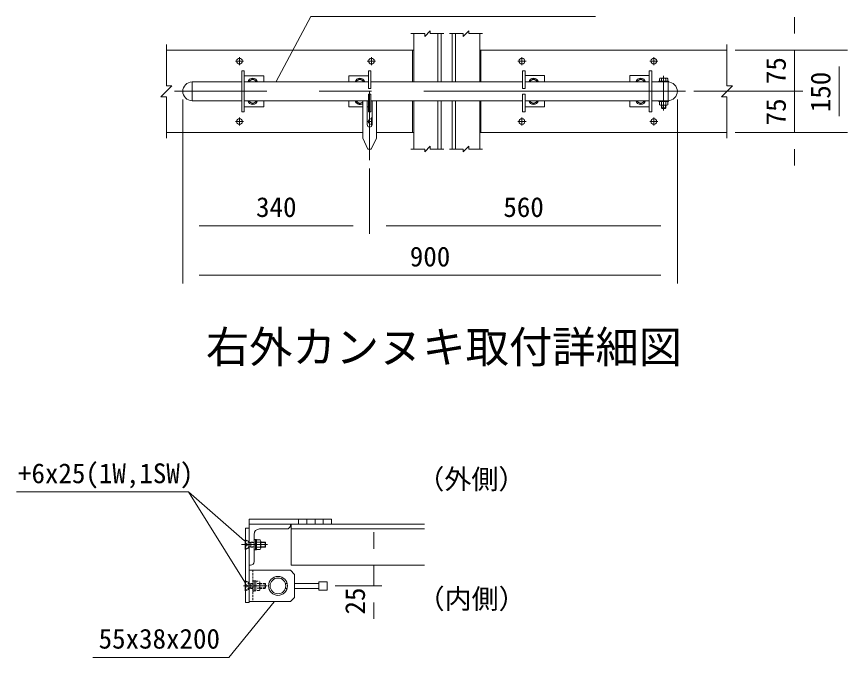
# Model space of a CAD drawing. Units: millimetres, scale not verified, with parts at other scales. Extents: x -6300 to 6300, y -4455 to 4455.
# Drawn here: x 1708 to 4732, y 382 to 2713 of the extents above; entities that cross this region are included whole.
import ezdxf
from ezdxf.enums import TextEntityAlignment as Align

# ---------------------------------------------------------------- set-up
doc = ezdxf.new("R2010")
doc.units = ezdxf.units.MM
doc.header["$LTSCALE"] = 30
for name, pattern in [('DASHED', [7.5, 6, -1.5]), ('USER1', [50.8, 31.75, -6.35, 6.35, -6.35]), ('USER3', [0.375, 0.25, -0.125])]:
    doc.linetypes.add(name, pattern=pattern)
for name, color, linetype, lineweight in [('0-0_D-TTL-TXT', 7, 'Continuous', 18), ('0-1_D-STR1', 1, 'Continuous', 18), ('0-2_D-BMK', 2, 'USER1', 13), ('0-6_D-STR-DIM', 7, 'Continuous', 9), ('0-8_D-STR-TXT', 7, 'Continuous', 9), ('0-9_D-STR3', 3, 'Continuous', 13)]:
    doc.layers.add(name, color=color, linetype=linetype, lineweight=lineweight)
doc.styles.add('ＭＳ ゴシック', font='')
doc.styles.get('ＭＳ ゴシック').set_extended_font_data('MS Gothic')

msp = doc.modelspace()

# ---------------------------------------------------------------- linework, layer by layer
at = {"layer": '0-1_D-STR1'}
for p, q in [((3153.74, 2475.25), (3153.74, 2651.25)), ((3253.74, 2475.25), (3253.74, 2651.25)), ((3293.74, 2475.25), (3293.74, 2651.25)), ((3393.74, 2475.25), (3393.74, 2651.25)), ((3153.74, 2591.25), (2253.74, 2591.25)), ((3149.74, 2591.25), (3149.74, 2475.25)), ((3393.74, 2591.25), (4293.74, 2591.25)), ((3397.74, 2591.25), (3397.74, 2475.25)), ((3149.74, 2407.25), (3149.74, 2291.25)), ((3153.74, 2231.25), (3153.74, 2407.25)), ((3253.74, 2231.25), (3253.74, 2407.25)), ((3293.74, 2231.25), (3293.74, 2407.25)), ((3393.74, 2231.25), (3393.74, 2407.25)), ((3397.74, 2407.25), (3397.74, 2291.25)), ((2968.24, 2291.25), (2253.74, 2291.25)), ((3153.74, 2291.25), (3018.24, 2291.25)), ((3393.74, 2291.25), (4293.74, 2291.25)), ((2554.74, 716.84), (2554.74, 866.84)), ((2554.74, 866.84), (2704.74, 866.84)), ((2592.24, 848.84), (2691.24, 848.84)), ((2704.74, 866.84), (2704.74, 862.34)), ((3192.43, 866.84), (2707.74, 866.84)), ((2707.74, 716.84), (2707.74, 866.84)), ((3192.43, 848.84), (2707.74, 848.84)), ((2572.74, 730.34), (2572.74, 829.34)), ((2554.74, 716.84), (2559.24, 716.84)), ((3192.43, 716.84), (2707.74, 716.84))]:
    msp.add_line(p, q, dxfattribs=at)
at = {"layer": '0-1_D-STR1', "linetype": 'DASHED'}
for p, q in [((3241.74, 2475.25), (3241.74, 2651.25)), ((3305.74, 2475.25), (3305.74, 2651.25)), ((3241.74, 2231.25), (3241.74, 2407.25)), ((3305.74, 2231.25), (3305.74, 2407.25))]:
    msp.add_line(p, q, dxfattribs=at)
at = {"layer": '0-1_D-STR1'}
for centre, radius, start, end in [((2592.24, 829.34), 19.5, 90, 180), ((2691.24, 862.34), 13.5, 270, 0), ((2559.24, 730.34), 13.5, 270, 0)]:
    msp.add_arc(centre, radius, start, end, dxfattribs=at)
at = {"layer": '0-2_D-BMK'}
for p, q in [((2504.86, 2551.25), (2534.62, 2551.25)), ((2519.74, 2566.13), (2519.74, 2536.37)), ((2984.86, 2551.25), (3014.62, 2551.25)), ((2999.74, 2566.13), (2999.74, 2536.37)), ((3562.62, 2551.25), (3532.86, 2551.25)), ((3547.74, 2566.13), (3547.74, 2536.37)), ((4042.62, 2551.25), (4012.86, 2551.25)), ((4027.74, 2566.13), (4027.74, 2536.37)), ((4063.24, 2497.74), (4063.24, 2371.94)), ((4143.24, 2441.25), (2283.24, 2441.25)), ((2993.24, 2441.25), (2993.24, 2190.2)), ((2504.86, 2331.25), (2534.62, 2331.25)), ((2519.74, 2346.13), (2519.74, 2316.37)), ((2984.86, 2331.25), (3002.24, 2331.25)), ((2999.74, 2316.37), (2999.74, 2346.13)), ((3562.62, 2331.25), (3532.86, 2331.25)), ((3547.74, 2316.37), (3547.74, 2346.13)), ((4042.62, 2331.25), (4012.86, 2331.25)), ((4027.74, 2346.13), (4027.74, 2316.37)), ((2621.29, 791.84), (2527.23, 791.84)), ((2619.74, 641.84), (2533.74, 641.84))]:
    msp.add_line(p, q, dxfattribs=at)
at = {"layer": '0-2_D-BMK', "linetype": 'USER3'}
for p, q in [((2539.74, 791.84), (2572.74, 791.84)), ((2539.74, 641.84), (2614.74, 641.84))]:
    msp.add_line(p, q, dxfattribs=at)
at = {"layer": '0-6_D-STR-DIM'}
for p, q in [((4539.71, 2651.25), (4539.71, 2711.25)), ((3193.74, 2641.25), (3213.74, 2661.25)), ((3213.74, 2651.25), (3213.74, 2661.25)), ((3333.74, 2641.25), (3353.74, 2661.25)), ((3353.74, 2651.25), (3353.74, 2661.25)), ((3143.74, 2651.25), (3193.74, 2651.25)), ((3193.74, 2641.25), (3193.74, 2651.25)), ((3213.74, 2651.25), (3263.74, 2651.25)), ((3283.74, 2651.25), (3333.74, 2651.25)), ((3333.74, 2641.25), (3333.74, 2651.25)), ((3353.74, 2651.25), (3403.74, 2651.25)), ((2253.74, 2461.25), (2253.74, 2612.22)), ((4293.74, 2461.25), (4293.74, 2612.22)), ((4323.74, 2591.25), (4569.71, 2591.25)), ((4323.74, 2591.25), (4732.02, 2591.25)), ((4539.71, 2591.25), (4539.71, 2441.25)), ((4539.71, 2501.25), (4539.71, 2561.25)), ((4702.02, 2531.25), (4702.02, 2351.25)), ((2233.74, 2421.25), (2273.74, 2461.25)), ((2253.74, 2461.25), (2273.74, 2461.25)), ((4273.74, 2421.25), (4313.74, 2461.25)), ((4293.74, 2461.25), (4313.74, 2461.25)), ((2233.74, 2421.25), (2253.74, 2421.25)), ((2253.74, 2270.28), (2253.74, 2421.25)), ((4173.24, 2441.25), (4569.71, 2441.25)), ((4173.24, 2441.25), (4569.71, 2441.25)), ((4273.74, 2421.25), (4293.74, 2421.25)), ((4293.74, 2270.28), (4293.74, 2421.25)), ((4539.71, 2441.25), (4539.71, 2291.25)), ((2313.24, 2411.25), (2313.24, 1922.32)), ((2313.24, 2411.25), (2313.24, 1742.32)), ((4113.24, 2411.25), (4113.24, 1922.32)), ((4113.24, 2411.25), (4113.24, 1742.32)), ((4539.71, 2381.25), (4539.71, 2321.25)), ((4323.74, 2291.25), (4569.71, 2291.25)), ((4323.74, 2291.25), (4732.02, 2291.25)), ((3193.74, 2221.25), (3213.74, 2241.25)), ((3213.74, 2231.25), (3213.74, 2241.25)), ((3333.74, 2221.25), (3353.74, 2241.25)), ((3353.74, 2231.25), (3353.74, 2241.25)), ((3143.74, 2231.25), (3193.74, 2231.25)), ((3193.74, 2221.25), (3193.74, 2231.25)), ((3213.74, 2231.25), (3263.74, 2231.25)), ((3283.74, 2231.25), (3333.74, 2231.25)), ((3333.74, 2221.25), (3333.74, 2231.25)), ((3353.74, 2231.25), (3403.74, 2231.25)), ((4539.71, 2231.25), (4539.71, 2171.25)), ((2993.24, 2160.2), (2993.24, 1922.32)), ((2993.24, 2160.2), (2993.24, 1922.32)), ((2933.24, 1952.32), (2373.24, 1952.32)), ((3053.24, 1952.32), (4053.24, 1952.32)), ((2373.24, 1772.32), (4053.24, 1772.32)), ((1708.47, 983.53), (2333.47, 983.53)), ((2333.47, 983.53), (2538.23, 805.15)), ((2333.47, 983.53), (2538.68, 655.54)), ((3008.03, 776.84), (3008.03, 836.84)), ((2868.24, 716.84), (3038.03, 716.84)), ((3008.03, 641.84), (3008.03, 716.84)), ((2868.24, 641.84), (3038.03, 641.84)), ((2481.03, 381.7), (2645.53, 583.29)), ((3008.03, 581.84), (3008.03, 521.84)), ((1986.02, 381.7), (2481.03, 381.7))]:
    msp.add_line(p, q, dxfattribs=at)
at = {"layer": '0-8_D-STR-TXT'}
msp.add_lwpolyline([(3815.85, 2713.06), (2779.58, 2713.06), (2653.39, 2477.01)], dxfattribs=at)
at = {"layer": '0-9_D-STR3'}
for p, q in [((2527.74, 2516.22), (2527.74, 2366.22)), ((2527.74, 2516.22), (2536.74, 2516.22)), ((2536.74, 2516.22), (2536.74, 2366.22)), ((2988.74, 2516.22), (2988.74, 2451.25)), ((2997.74, 2516.22), (2988.74, 2516.22)), ((2997.74, 2516.22), (2997.74, 2451.25)), ((3549.74, 2516.25), (3549.74, 2451.28)), ((3549.74, 2516.25), (3558.74, 2516.25)), ((3558.74, 2516.25), (3558.74, 2451.28)), ((4010.74, 2516.25), (4010.74, 2366.25)), ((4019.74, 2516.25), (4010.74, 2516.25)), ((4019.74, 2516.25), (4019.74, 2366.25)), ((2536.74, 2498.22), (2607.74, 2498.22)), ((2567.74, 2486.22), (2554.74, 2478.73)), ((2567.74, 2486.22), (2580.74, 2478.73)), ((2607.74, 2498.22), (2607.74, 2475.22)), ((2917.74, 2498.22), (2917.74, 2475.22)), ((2988.74, 2498.22), (2917.74, 2498.22)), ((2957.74, 2486.22), (2944.74, 2478.73)), ((2957.74, 2486.22), (2970.74, 2478.73)), ((3558.74, 2498.25), (3629.74, 2498.25)), ((3589.74, 2486.25), (3576.74, 2478.76)), ((3589.74, 2486.25), (3602.74, 2478.76)), ((3629.74, 2498.25), (3629.74, 2475.25)), ((3939.74, 2498.25), (3939.74, 2475.25)), ((4010.74, 2498.25), (3939.74, 2498.25)), ((3979.74, 2486.25), (3966.74, 2478.76)), ((3979.74, 2486.25), (3992.74, 2478.76)), ((4048.24, 2487.29), (4048.24, 2478.45)), ((4074.5, 2489.45), (4051.99, 2489.45)), ((4055.73, 2487.29), (4055.73, 2478.45)), ((4070.76, 2487.29), (4070.76, 2478.45)), ((4078.24, 2487.29), (4078.24, 2478.45)), ((2347.24, 2475.25), (2347.24, 2407.25)), ((2527.74, 2475.25), (2347.24, 2475.25)), ((2988.74, 2475.22), (2536.74, 2475.22)), ((2554.74, 2478.73), (2554.74, 2475.22)), ((2580.74, 2478.73), (2580.74, 2475.22)), ((2944.74, 2478.73), (2944.74, 2475.22)), ((2970.74, 2478.73), (2970.74, 2475.22)), ((2997.74, 2451.25), (2988.74, 2451.25)), ((3549.74, 2475.25), (2997.74, 2475.25)), ((3558.74, 2451.28), (3549.74, 2451.28)), ((4010.74, 2475.25), (3558.74, 2475.25)), ((3576.74, 2478.76), (3576.74, 2475.25)), ((3602.74, 2478.76), (3602.74, 2475.25)), ((3966.74, 2478.76), (3966.74, 2475.25)), ((3992.74, 2478.76), (3992.74, 2475.25)), ((4079.24, 2475.25), (4019.74, 2475.25)), ((4078.24, 2478.45), (4048.24, 2478.45)), ((4079.24, 2475.25), (4079.24, 2407.25)), ((2988.74, 2431.25), (2988.74, 2366.22)), ((2997.74, 2431.25), (2988.74, 2431.25)), ((2997.74, 2431.25), (2997.74, 2366.22)), ((3549.74, 2431.28), (3549.74, 2366.25)), ((3558.74, 2431.28), (3549.74, 2431.28)), ((3558.74, 2431.28), (3558.74, 2366.25)), ((2527.74, 2407.25), (2347.24, 2407.25)), ((2988.74, 2407.22), (2536.74, 2407.22)), ((2554.74, 2407.22), (2554.74, 2403.7)), ((2567.74, 2396.22), (2554.74, 2403.7)), ((2567.74, 2396.22), (2580.74, 2403.7)), ((2580.74, 2407.22), (2580.74, 2403.7)), ((2607.74, 2407.22), (2607.74, 2384.22)), ((2917.74, 2407.22), (2917.74, 2384.22)), ((2944.74, 2407.22), (2944.74, 2403.7)), ((2957.74, 2396.22), (2944.74, 2403.7)), ((2957.74, 2396.22), (2968.24, 2402.26)), ((2968.24, 2407.22), (2968.24, 2271.22)), ((2984.24, 2407.22), (2984.24, 2320.22)), ((3549.74, 2407.25), (2997.74, 2407.25)), ((3002.24, 2407.22), (3002.24, 2320.22)), ((3018.24, 2407.22), (3018.24, 2271.22)), ((4010.74, 2407.25), (3558.74, 2407.25)), ((3576.74, 2407.25), (3576.74, 2403.73)), ((3589.74, 2396.25), (3576.74, 2403.73)), ((3589.74, 2396.25), (3602.74, 2403.73)), ((3602.74, 2407.25), (3602.74, 2403.73)), ((3629.74, 2407.25), (3629.74, 2384.25)), ((3939.74, 2407.25), (3939.74, 2384.25)), ((3966.74, 2407.25), (3966.74, 2403.73)), ((3979.74, 2396.25), (3966.74, 2403.73)), ((3979.74, 2396.25), (3992.74, 2403.73)), ((3992.74, 2407.25), (3992.74, 2403.73)), ((4079.24, 2407.25), (4019.74, 2407.25)), ((4078.24, 2404.05), (4048.24, 2404.05)), ((4048.24, 2404.05), (4048.24, 2392.45)), ((4074.8, 2391.05), (4051.71, 2391.05)), ((4055.24, 2391.05), (4055.24, 2380.85)), ((4055.74, 2404.05), (4055.74, 2392.45)), ((4056.74, 2391.05), (4056.74, 2380.85)), ((4069.74, 2391.05), (4069.74, 2380.85)), ((4070.74, 2404.05), (4070.74, 2392.45)), ((4071.24, 2391.05), (4071.24, 2380.85)), ((4078.24, 2404.05), (4078.24, 2392.45)), ((2527.74, 2366.22), (2536.74, 2366.22)), ((2536.74, 2384.22), (2607.74, 2384.22)), ((2968.24, 2384.22), (2917.74, 2384.22)), ((2988.74, 2384.22), (2984.24, 2384.22)), ((2997.74, 2366.22), (2988.74, 2366.22)), ((3549.74, 2366.25), (3558.74, 2366.25)), ((3558.74, 2384.25), (3629.74, 2384.25)), ((4010.74, 2384.25), (3939.74, 2384.25)), ((4019.74, 2366.25), (4010.74, 2366.25)), ((4068.84, 2378.45), (4057.64, 2378.45)), ((4071.24, 2380.85), (4068.84, 2378.45)), ((2987.24, 2231.22), (2968.24, 2271.22)), ((2999.24, 2231.22), (3018.24, 2271.22)), ((2999.24, 2231.22), (2987.24, 2231.22)), ((2554.74, 851.84), (2554.74, 581.84)), ((2539.74, 809.84), (2539.74, 773.84)), ((2541.24, 809.84), (2554.74, 803.75)), ((2541.24, 809.84), (2541.24, 773.84)), ((2572.74, 810.59), (2577.54, 810.59)), ((2572.74, 810.59), (2572.74, 773.09)), ((2577.54, 773.09), (2577.54, 810.59)), ((2582.04, 809.09), (2595.24, 809.09)), ((2582.04, 809.09), (2582.04, 774.59)), ((2595.24, 800.47), (2582.04, 800.47)), ((2597.04, 804.84), (2597.04, 778.5)), ((2613.24, 800.84), (2597.04, 800.84)), ((2614.74, 799.34), (2597.04, 799.34)), ((2613.24, 800.84), (2613.24, 782.84)), ((2613.24, 800.84), (2614.74, 799.34)), ((2614.74, 799.34), (2614.74, 784.34)), ((2541.24, 773.84), (2554.66, 779.84)), ((2572.74, 773.09), (2577.54, 773.09)), ((2595.24, 783.22), (2582.04, 783.22)), ((2582.04, 774.59), (2595.24, 774.59)), ((2614.74, 784.34), (2597.04, 784.34)), ((2613.24, 782.84), (2597.04, 782.84)), ((2614.74, 784.34), (2613.24, 782.84)), ((2704.74, 698.84), (2554.74, 698.84)), ((2704.74, 698.84), (2719.74, 683.84)), ((2719.74, 683.84), (2719.74, 599.84)), ((2539.74, 659.84), (2539.74, 623.84)), ((2541.24, 659.84), (2554.74, 653.75)), ((2541.24, 659.84), (2541.24, 623.84)), ((2693.04, 650.84), (2686.78, 650.84)), ((2808.24, 650.84), (2719.74, 650.84)), ((2808.24, 626.84), (2808.24, 656.84)), ((2808.24, 656.84), (2838.24, 656.84)), ((2838.24, 626.84), (2838.24, 656.84)), ((2541.24, 623.84), (2554.66, 629.84)), ((2686.78, 632.84), (2693.04, 632.84)), ((2719.74, 632.84), (2808.24, 632.84)), ((2808.24, 626.84), (2838.24, 626.84)), ((2554.74, 581.84), (2541.24, 581.84)), ((2704.74, 584.84), (2554.74, 584.84)), ((2704.74, 584.84), (2719.74, 599.84))]:
    msp.add_line(p, q, dxfattribs=at)
at = {"layer": '0-9_D-STR3', "linetype": 'DASHED'}
for p, q in [((2734.75, 884.84), (2734.75, 866.84)), ((2764.75, 884.84), (2764.75, 866.84)), ((2794.75, 884.84), (2794.75, 866.84)), ((2824.75, 884.84), (2824.75, 866.84))]:
    msp.add_line(p, q, dxfattribs=at)
at = {"layer": '0-9_D-STR3', "linetype": 'USER3'}
for p, q in [((2539.74, 809.84), (2541.24, 809.84)), ((2539.74, 798.14), (2546.32, 795.37)), ((2539.74, 785.54), (2546.32, 788.31)), ((2541.24, 809.84), (2553.69, 799.34)), ((2547.77, 792.48), (2547.77, 791.21)), ((2561.19, 800.84), (2553.69, 799.34)), ((2553.69, 799.34), (2572.74, 799.34)), ((2553.69, 784.34), (2553.69, 799.34)), ((2561.19, 800.84), (2572.74, 800.84)), ((2561.19, 782.84), (2561.19, 800.84)), ((2539.74, 773.84), (2541.24, 773.84)), ((2541.24, 773.84), (2553.69, 784.34)), ((2553.69, 784.34), (2572.74, 784.34)), ((2561.19, 782.84), (2553.69, 784.34)), ((2561.19, 782.84), (2572.74, 782.84)), ((2568.24, 698.84), (2568.24, 584.84)), ((2539.74, 659.84), (2541.24, 659.84)), ((2539.74, 648.14), (2546.32, 645.37)), ((2539.74, 635.54), (2546.32, 638.31)), ((2541.24, 659.84), (2553.69, 649.34)), ((2547.77, 642.48), (2547.77, 641.21)), ((2561.19, 650.84), (2553.69, 649.34)), ((2553.69, 649.34), (2568.24, 649.34)), ((2553.69, 634.34), (2553.69, 649.34)), ((2561.19, 650.84), (2568.24, 650.84)), ((2561.19, 632.84), (2561.19, 650.84)), ((2591.39, 650.24), (2579.04, 650.24)), ((2594.04, 629.35), (2594.04, 654.33)), ((2594.04, 650.84), (2613.24, 650.84)), ((2594.04, 649.34), (2614.74, 649.34)), ((2613.24, 650.84), (2614.74, 649.34)), ((2613.24, 650.84), (2613.24, 632.84)), ((2614.74, 634.34), (2614.74, 649.34)), ((2539.74, 623.84), (2541.24, 623.84)), ((2541.24, 623.84), (2553.69, 634.34)), ((2553.69, 634.34), (2568.24, 634.34)), ((2561.19, 632.84), (2553.69, 634.34)), ((2561.19, 632.84), (2568.24, 632.84)), ((2591.39, 633.44), (2579.04, 633.44)), ((2594.04, 634.34), (2614.74, 634.34)), ((2594.04, 632.84), (2613.24, 632.84)), ((2613.24, 632.84), (2614.74, 634.34))]:
    msp.add_line(p, q, dxfattribs=at)
at = {"layer": '0-9_D-STR3'}
for points in [[(4081.24, 2478.45), (4045.24, 2478.45), (4045.24, 2475.25), (4081.24, 2475.25)], [(4081.24, 2407.25), (4045.24, 2407.25), (4045.24, 2404.05), (4081.24, 2404.05)], [(2554.74, 866.84), (2554.74, 884.84), (2854.74, 884.84), (2854.74, 866.84)], [(2582.04, 810.14), (2577.54, 810.14), (2577.54, 773.54), (2582.04, 773.54)]]:
    msp.add_lwpolyline(points, close=True, dxfattribs=at)
for points in [[(4071.24, 2380.85), (4055.24, 2380.85), (4057.64, 2378.45)], [(2554.74, 851.84), (2541.24, 851.84), (2541.24, 581.84)]]:
    msp.add_lwpolyline(points, dxfattribs=at)
at = {"layer": '0-9_D-STR3', "linetype": 'USER3'}
for points in [[(2568.24, 660.59), (2573.04, 660.59), (2573.04, 623.09), (2568.24, 623.09)], [(2573.04, 660.14), (2579.04, 660.14), (2579.04, 623.54), (2573.04, 623.54)]]:
    msp.add_lwpolyline(points, close=True, dxfattribs=at)
msp.add_lwpolyline([(2591.39, 625.27), (2579.04, 625.27), (2579.04, 658.42), (2591.39, 658.42)], dxfattribs=at)
at = {"layer": '0-9_D-STR3'}
for centre, radius in [((2519.74, 2551.25), 10.5), ((2999.74, 2551.25), 10.5), ((3547.74, 2551.25), 10.5), ((4027.74, 2551.25), 10.5), ((2519.74, 2331.25), 10.5), ((3547.74, 2331.25), 10.5), ((4027.74, 2331.25), 10.5), ((2659.74, 641.84), 34.5), ((2659.74, 641.84), 28.5)]:
    msp.add_circle(centre, radius, dxfattribs=at)
for centre, radius, start, end in [((2567.74, 2471.22), 18, 12.83959, 167.16041), ((2567.74, 2471.22), 13, 17.92021, 162.07979), ((2957.74, 2471.22), 18, 12.83959, 167.16041), ((2957.74, 2471.22), 13, 17.92021, 162.07979), ((3589.74, 2471.25), 18, 12.83959, 167.16041), ((3589.74, 2471.25), 13, 17.92021, 162.07979), ((3979.74, 2471.25), 18, 12.83959, 167.16041), ((3979.74, 2471.25), 13, 17.92021, 162.07979), ((4051.99, 2485.13), 4.32, 30, 150), ((4063.24, 2475.29), 14.16, 57.93138, 122.06862), ((4074.5, 2485.13), 4.32, 30, 150), ((2347.24, 2441.25), 34, 90, 270), ((4079.24, 2441.25), 34, 270, 90), ((2567.74, 2411.22), 18, 192.83959, 347.16041), ((2567.74, 2411.22), 13, 197.92021, 342.07979), ((2957.74, 2411.22), 18, 192.83959, 305.68533), ((2957.74, 2411.22), 13, 197.92022, 323.87107), ((3589.74, 2411.25), 18, 192.83959, 347.16041), ((3589.74, 2411.25), 13, 197.92021, 342.07979), ((3979.74, 2411.25), 18, 192.83959, 347.16041), ((3979.74, 2411.25), 13, 197.92021, 342.07979), ((4051.99, 2396.74), 5.7, 228.86505, 311.13495), ((4063.24, 2411.84), 20.79, 248.85295, 291.14705), ((4074.49, 2396.74), 5.7, 228.83491, 311.16509), ((2999.74, 2331.25), 10.5, 76.22585, 283.77415), ((2993.24, 2320.22), 9, 180, 0), ((2590.97, 804.78), 6.07, 314.68187, 45.31813), ((2575.48, 791.84), 21.56, 336.42363, 23.57637), ((2591.02, 778.9), 6.04, 314.39087, 45.60913)]:
    msp.add_arc(centre, radius, start, end, dxfattribs=at)
at = {"layer": '0-9_D-STR3', "linetype": 'USER3'}
for centre, radius, start, end in [((2544.77, 792.8), 3, 0, 58.87077), ((2544.77, 790.88), 3, 301.12923, 0), ((2544.77, 642.8), 3, 0, 58.87077), ((2544.77, 640.88), 3, 301.12923, 0), ((2589.56, 654.33), 4.48, 294.09089, 65.90911), ((2579.4, 641.84), 14.64, 324.98342, 35.01658), ((2589.56, 629.35), 4.48, 294.09089, 65.90911)]:
    msp.add_arc(centre, radius, start, end, dxfattribs=at)

# ---------------------------------------------------------------- texts
at = {"layer": '0-0_D-TTL-TXT', "style": 'ＭＳ ゴシック'}
msp.add_text('右外カンヌキ取付詳細図', height=115.5, dxfattribs=at).set_placement((2397.29, 1418.7), align=Align.BOTTOM_LEFT)
at = {"layer": '0-6_D-STR-DIM', "style": 'ＭＳ ゴシック'}
for s, p in [('75', (4529.59, 2467.35)), ('150', (4691.9, 2365.27)), ('75', (4529.59, 2317.35)), ('25', (2997.91, 537.54))]:
    msp.add_text(s, height=72.14, rotation=90, dxfattribs=at).set_placement(p, align=Align.BOTTOM_LEFT)
for s, p in [('340', (2579.93, 1962.44)), ('560', (3479.93, 1962.44)), ('900', (3139.56, 1782.44))]:
    msp.add_text(s, height=72.14, dxfattribs=at).set_placement(p, align=Align.BOTTOM_LEFT)
at = {"layer": '0-8_D-STR-TXT', "style": 'ＭＳ ゴシック'}
for s, p in [('+6x25(1W,1SW)', (1713.52, 993.79)), ('（外側）', (3166.75, 972.53)), ('（内側）', (3167.68, 537.25)), ('55x38x200', (2006.91, 391.96))]:
    msp.add_text(s, height=72.14, dxfattribs=at).set_placement(p, align=Align.BOTTOM_LEFT)

doc.saveas('drawing.dxf')
